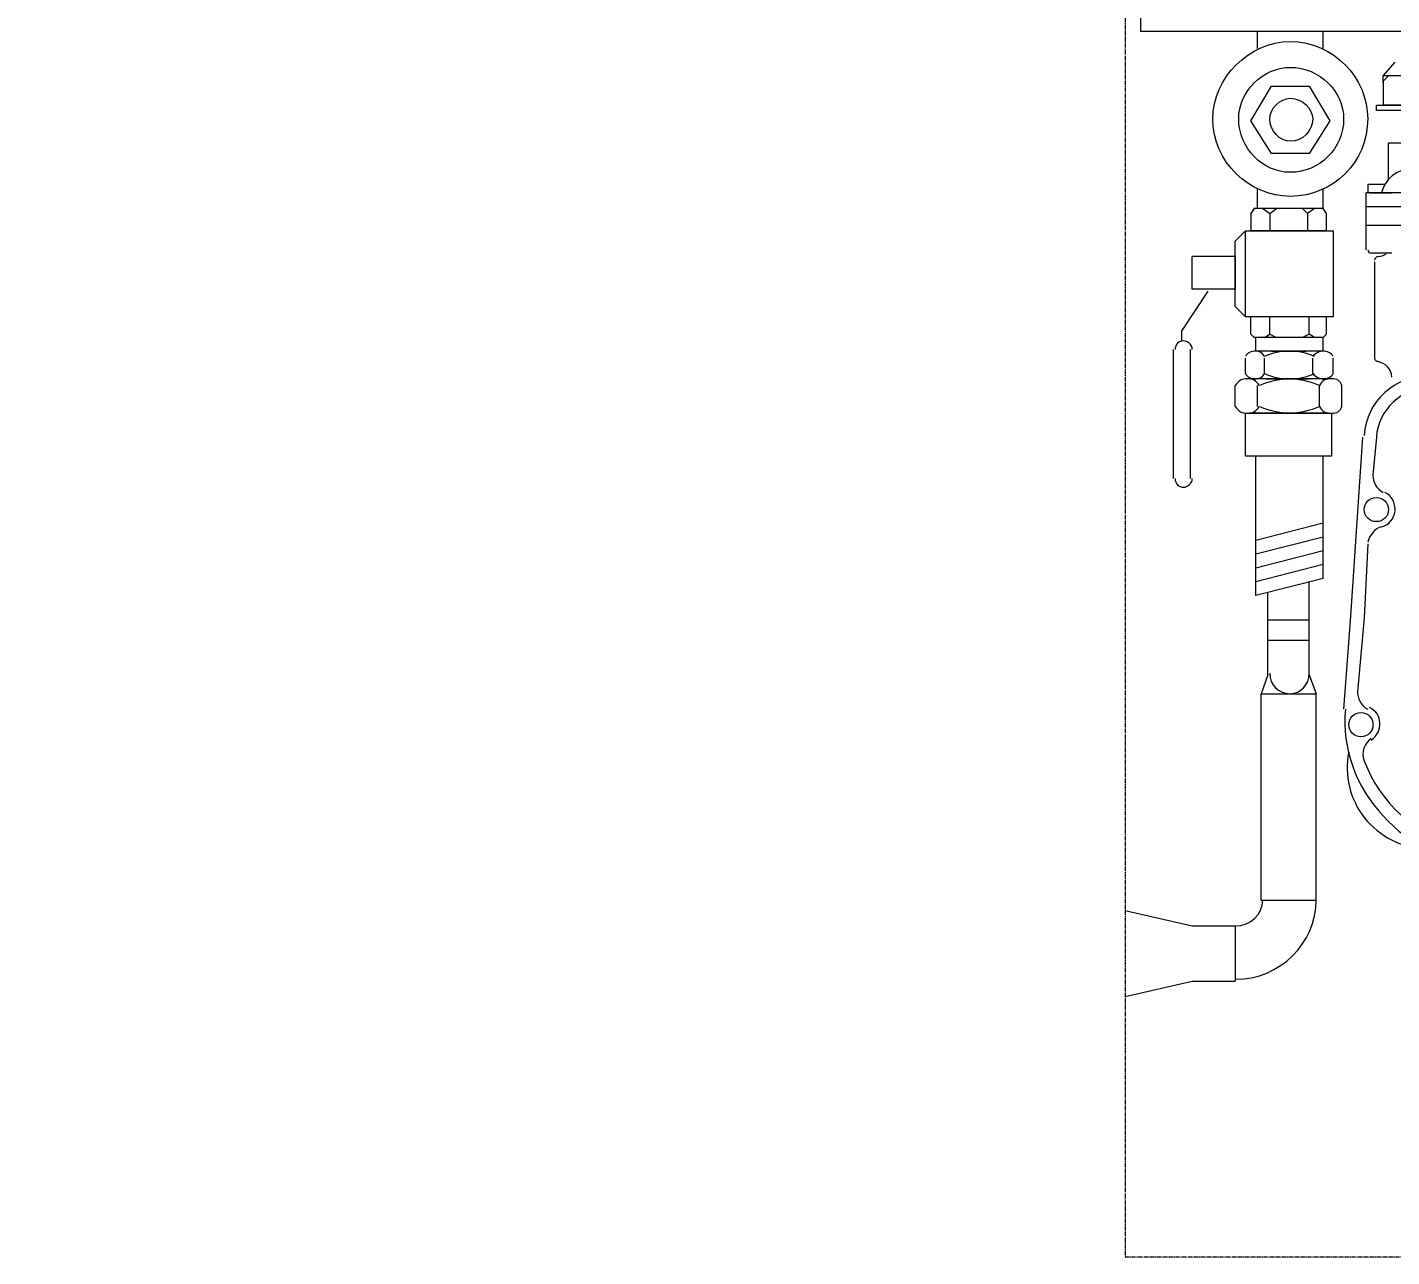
# Model space of a CAD drawing. Header units: millimetres. Extents: x -9013 to 516, y -36629 to 6082.
# Drawn here: x -4847.4 to -4537.3, y -26424.7 to -26145.3 of the extents above; entities that cross this region are included whole.
import ezdxf

# ---------------------------------------------------------------- set-up
doc = ezdxf.new("R2010")
doc.units = ezdxf.units.MM
doc.header["$LTSCALE"] = 0.05
doc.linetypes.add('CENTER', pattern=[50.8, 31.75, -6.35, 6.35, -6.35])
doc.linetypes.add('CENTER2', pattern=[28.575, 19.05, -3.175, 3.175, -3.175])
doc.layers.get('0').update_dxf_attribs({"lineweight": 18})
doc.layers.get('Defpoints').update_dxf_attribs({"color": 140, "lineweight": 18})
doc.layers.add('1', color=7, linetype='Continuous')
doc.layers.add('G-Anno-Std-Cntr', color=1, linetype='CENTER2', lineweight=18)
doc.styles.add('trebuchet_MS', font='trebuc.ttf')
doc.dimstyles.new('MGP', dxfattribs={"dimtxt": 2.5, "dimasz": 2.5, "dimexe": 1.25, "dimexo": 0.625, "dimtad": 1, "dimdec": 0, "dimtxsty": 'trebuchet_MS', "dimcen": 2.5, "dimclrt": 7, "dimadec": 0, "dimazin": 0, "dimtfac": 1, "dimtdec": 0, "dimtmove": 0, "dimatfit": 3, "dimfxl": 1.148294, "dimfxlon": 1, "dimarcsym": 2})

# ---------------------------------------------------------------- blocks, each defined once
blk = doc.blocks.new('gas meter 1')
at = {"layer": '1', "color": 0, "lineweight": 5}
for points in [[(-6476.68, 3032.88), (-6476.68, 3025.45), (-6310.5, 3025.45)], [(-6450.09, 3021.54), (-6450.09, 3025.45)], [(-6435.23, 3021.54), (-6435.23, 3025.45)], [(-6399.26, 3015.29), (-6420.37, 3015.29), (-6421.55, 3015.29), (-6418.81, 3018.42)], [(-6421.55, 3013.72), (-6421.55, 3015.29)], [(-6420.37, 3015.29), (-6421.55, 3014.11)], [(-6446.96, 2997.69), (-6451.66, 3005.12), (-6446.96, 3012.94), (-6438.36, 3012.94), (-6433.67, 3005.12), (-6438.36, 2997.69), (-6446.96, 2997.69)], [(-6421.55, 3014.11), (-6421.55, 3008.64)], [(-6423.11, 3008.64), (-6396.91, 3008.64)], [(-6423.11, 3007.47), (-6423.11, 3008.64)], [(-6398.09, 3008.64), (-6421.55, 3008.64)], [(-6396.91, 3007.47), (-6423.11, 3007.47)], [(-6420.37, 2991.83), (-6420.37, 3000.04)], [(-6399.65, 3000.04), (-6420.37, 3000.04)], [(-6450.09, 2985.18), (-6450.09, 2989.48)], [(-6435.23, 2985.18), (-6435.23, 2989.48)], [(-6421.94, 2990.65), (-6425.07, 2990.65)], [(-6425.07, 2990.65), (-6425.07, 2988.7)], [(-6421.16, 2990.65), (-6421.94, 2990.65)], [(-6319.49, 2988.7), (-6425.46, 2988.7)], [(-6425.46, 2975.8), (-6425.46, 2988.7)], [(-6424.68, 2988.7), (-6419.59, 2988.7)], [(-6450.87, 2985.18), (-6451.66, 2984.01)], [(-6451.66, 2984.01), (-6451.66, 2980.1)], [(-6435.23, 2985.18), (-6450.87, 2985.18)], [(-6448.92, 2985.18), (-6447.35, 2984.01), (-6445.79, 2985.18)], [(-6447.35, 2984.01), (-6447.35, 2980.1)], [(-6437.19, 2985.18), (-6438.75, 2984.01), (-6439.92, 2985.18)], [(-6438.75, 2984.01), (-6438.75, 2980.1)], [(-6434.45, 2980.1), (-6434.45, 2984.01), (-6435.23, 2985.18)], [(-6319.49, 2985.57), (-6425.46, 2985.57)], [(-6452.83, 2980.1), (-6455.17, 2977.75)], [(-6452.83, 2960.55), (-6452.83, 2980.1)], [(-6452.83, 2980.1), (-6432.89, 2980.1)], [(-6434.45, 2980.1), (-6451.66, 2980.1)], [(-6432.89, 2980.1), (-6432.89, 2960.55)], [(-6407.47, 2981.27), (-6425.46, 2981.27)], [(-6455.17, 2962.89), (-6455.17, 2977.75)], [(-6464.95, 2966.8), (-6464.95, 2974.23)], [(-6455.17, 2974.23), (-6464.95, 2974.23)], [(-6455.17, 2974.23), (-6455.17, 2966.8)], [(-6419.59, 2975.01), (-6424.28, 2975.01)], [(-6423.5, 2973.06), (-6423.5, 2951.16)], [(-6461.43, 2966.41), (-6467.3, 2957.42)], [(-6455.17, 2966.8), (-6464.95, 2966.8)], [(-6452.83, 2960.55), (-6455.17, 2962.89)], [(-6432.89, 2960.55), (-6452.83, 2960.55)], [(-6450.87, 2955.85), (-6451.66, 2956.64), (-6451.66, 2960.55)], [(-6448.53, 2955.85), (-6447.35, 2956.64), (-6447.35, 2960.55)], [(-6437.19, 2955.85), (-6438.36, 2956.64), (-6438.36, 2960.55)], [(-6434.45, 2956.64), (-6434.45, 2960.55)], [(-6467.3, 2955.07), (-6467.3, 2957.42)], [(-6435.23, 2955.85), (-6450.87, 2955.85)], [(-6450.48, 2952.73), (-6450.48, 2955.85)], [(-6447.35, 2956.64), (-6445.79, 2955.85)], [(-6438.36, 2956.64), (-6439.92, 2955.85)], [(-6434.45, 2956.64), (-6435.23, 2955.85)], [(-6435.23, 2952.73), (-6435.23, 2955.85)], [(-6469.25, 2923.79), (-6469.25, 2953.12)], [(-6465.34, 2923.79), (-6465.34, 2953.12)], [(-6435.23, 2952.73), (-6450.87, 2952.73)], [(-6435.62, 2952.73), (-6450.09, 2952.73)], [(-6446.96, 2952.73), (-6439.14, 2952.73)], [(-6452.83, 2947.64), (-6452.83, 2951.16)], [(-6448.53, 2947.64), (-6448.53, 2951.16)], [(-6437.58, 2947.64), (-6437.58, 2951.16)], [(-6432.89, 2947.64), (-6432.89, 2951.16)], [(-6433.28, 2946.47), (-6452.44, 2946.47)], [(-6434.06, 2946.47), (-6452.05, 2946.47)], [(-6435.62, 2946.47), (-6450.09, 2946.47)], [(-6448.14, 2946.47), (-6438.36, 2946.47)], [(-6455.17, 2940.21), (-6455.17, 2944.91)], [(-6450.09, 2940.21), (-6450.09, 2944.91)], [(-6436.01, 2940.21), (-6436.01, 2944.91)], [(-6430.93, 2940.21), (-6430.93, 2944.91)], [(-6452.83, 2928.87), (-6452.83, 2938.65)], [(-6452.83, 2938.65), (-6433.28, 2938.65)], [(-6434.06, 2938.65), (-6452.05, 2938.65)], [(-6433.28, 2938.65), (-6433.28, 2928.87)], [(-6426.24, 2933.18), (-6428.98, 2892.51), (-6430.54, 2871.4)], [(-6423.11, 2933.18), (-6423.89, 2924.57)], [(-6433.28, 2928.87), (-6452.83, 2928.87)], [(-6450.48, 2897.2), (-6450.48, 2928.87)], [(-6435.23, 2901.11), (-6435.23, 2928.87)], [(-6435.23, 2913.63), (-6450.48, 2909.72)], [(-6435.23, 2910.5), (-6450.48, 2906.59)], [(-6425.07, 2908.93), (-6425.85, 2892.12), (-6427.41, 2875.31)], [(-6435.23, 2907.37), (-6450.48, 2903.46)], [(-6435.23, 2904.24), (-6450.48, 2900.33)], [(-6435.23, 2901.11), (-6450.48, 2897.2)], [(-6438.36, 2879.22), (-6438.36, 2900.33)], [(-6447.75, 2879.22), (-6447.75, 2897.98)], [(-6447.75, 2891.73), (-6438.36, 2891.73)], [(-6447.75, 2887.04), (-6438.36, 2887.04)], [(-6449.31, 2827.99), (-6436.8, 2827.99)], [(-6455.17, 2822.13), (-6455.17, 2809.62)]]:
    blk.add_lwpolyline(points, dxfattribs=at)
at = {"layer": '1', "color": 42, "lineweight": 9}
for points in [[(-6447.75, 2879.22), (-6449.31, 2874.92)], [(-6438.36, 2879.22), (-6436.8, 2874.92)], [(-6449.31, 2827.99), (-6449.31, 2874.92), (-6436.8, 2874.92)], [(-6436.8, 2827.99), (-6436.8, 2874.92)], [(-6480.2, 2825.65), (-6464.95, 2822.13)], [(-6464.95, 2822.13), (-6455.17, 2822.13)], [(-6480.2, 2806.1), (-6464.95, 2809.62)], [(-6464.95, 2809.62), (-6455.17, 2809.62)]]:
    blk.add_lwpolyline(points, dxfattribs=at)
at = {"layer": '1', "color": 0, "lineweight": 5}
for points, knots in [([(-6442.66, 3023.11), (-6452.05, 3023.11), (-6460.26, 3014.9), (-6460.26, 3005.51), (-6460.26, 2995.74), (-6452.05, 2987.92), (-6442.66, 2987.92), (-6432.89, 2987.92), (-6425.07, 2995.74), (-6425.07, 3005.51), (-6425.07, 3014.9), (-6432.89, 3023.11), (-6442.66, 3023.11)], [0, 0, 0, 0, 1, 1, 1, 2, 2, 2, 3, 3, 3, 4, 4, 4, 4]), ([(-6442.66, 3017.24), (-6448.92, 3017.24), (-6454.39, 3011.77), (-6454.39, 3005.51), (-6454.39, 2998.87), (-6448.92, 2993.39), (-6442.66, 2993.39), (-6436.01, 2993.39), (-6430.54, 2998.87), (-6430.54, 3005.51), (-6430.54, 3011.77), (-6436.01, 3017.24), (-6442.66, 3017.24)], [0, 0, 0, 0, 1, 1, 1, 2, 2, 2, 3, 3, 3, 4, 4, 4, 4]), ([(-6442.66, 3010.2), (-6445.01, 3010.2), (-6447.35, 3007.86), (-6447.35, 3005.51), (-6447.35, 3002.78), (-6445.01, 3000.43), (-6442.66, 3000.43), (-6439.92, 3000.43), (-6437.58, 3002.78), (-6437.58, 3005.51), (-6437.58, 3007.86), (-6439.92, 3010.2), (-6442.66, 3010.2)], [0, 0, 0, 0, 1, 1, 1, 2, 2, 2, 3, 3, 3, 4, 4, 4, 4]), ([(-6464.95, 2953.12), (-6464.95, 2954.29), (-6466.12, 2955.07), (-6466.9, 2955.07), (-6468.08, 2955.07), (-6468.86, 2954.29), (-6468.86, 2953.12)], [0, 0, 0, 0, 1, 1, 1, 2, 2, 2, 2]), ([(-6448.53, 2951.55), (-6448.92, 2952.34), (-6449.7, 2952.73), (-6450.48, 2952.73), (-6451.66, 2952.73), (-6452.44, 2952.34), (-6452.83, 2951.55)], [0, 0, 0, 0, 1, 1, 1, 2, 2, 2, 2]), ([(-6432.89, 2951.55), (-6433.28, 2952.34), (-6434.45, 2952.73), (-6435.23, 2952.73), (-6436.01, 2952.73), (-6436.8, 2952.34), (-6437.58, 2951.55)], [0, 0, 0, 0, 1, 1, 1, 2, 2, 2, 2]), ([(-6449.7, 2944.91), (-6450.48, 2946.08), (-6451.26, 2946.47), (-6452.44, 2946.47), (-6453.61, 2946.47), (-6454.39, 2946.08), (-6455.17, 2944.91)], [0, 0, 0, 0, 1, 1, 1, 2, 2, 2, 2]), ([(-6452.83, 2947.64), (-6452.44, 2946.86), (-6451.66, 2946.47), (-6450.48, 2946.47), (-6449.7, 2946.47), (-6448.92, 2946.86), (-6448.53, 2947.64)], [0, 0, 0, 0, 1, 1, 1, 2, 2, 2, 2]), ([(-6437.58, 2947.64), (-6436.8, 2946.86), (-6436.01, 2946.47), (-6435.23, 2946.47), (-6434.45, 2946.47), (-6433.28, 2946.86), (-6432.89, 2947.64)], [0, 0, 0, 0, 1, 1, 1, 2, 2, 2, 2]), ([(-6430.93, 2944.91), (-6431.32, 2946.08), (-6432.1, 2946.47), (-6433.28, 2946.47), (-6434.45, 2946.47), (-6435.62, 2946.08), (-6436.01, 2944.91)], [0, 0, 0, 0, 1, 1, 1, 2, 2, 2, 2]), ([(-6455.17, 2940.21), (-6454.39, 2939.04), (-6453.61, 2938.65), (-6452.44, 2938.65), (-6451.26, 2938.65), (-6450.48, 2939.04), (-6449.7, 2940.21)], [0, 0, 0, 0, 1, 1, 1, 2, 2, 2, 2]), ([(-6436.01, 2940.21), (-6435.62, 2939.04), (-6434.45, 2938.65), (-6433.28, 2938.65), (-6432.1, 2938.65), (-6431.32, 2939.04), (-6430.93, 2940.21)], [0, 0, 0, 0, 1, 1, 1, 2, 2, 2, 2]), ([(-6468.86, 2923.79), (-6468.86, 2922.62), (-6468.08, 2921.84), (-6466.9, 2921.84), (-6466.12, 2921.84), (-6464.95, 2922.62), (-6464.95, 2923.79)], [0, 0, 0, 0, 1, 1, 1, 2, 2, 2, 2]), ([(-6423.11, 2919.49), (-6424.68, 2919.49), (-6425.85, 2918.32), (-6425.85, 2916.75), (-6425.85, 2915.19), (-6424.68, 2914.02), (-6423.11, 2914.02), (-6421.55, 2914.02), (-6420.37, 2915.19), (-6420.37, 2916.75), (-6420.37, 2918.32), (-6421.55, 2919.49), (-6423.11, 2919.49)], [0, 0, 0, 0, 1, 1, 1, 2, 2, 2, 3, 3, 3, 4, 4, 4, 4]), ([(-6421.94, 2912.84), (-6419.98, 2913.23), (-6419.2, 2914.8), (-6418.81, 2916.36), (-6418.81, 2918.32), (-6419.59, 2919.88), (-6421.16, 2920.66)], [0, 0, 0, 0, 1, 1, 1, 2, 2, 2, 2]), ([(-6447.35, 2879.61), (-6447.35, 2876.87), (-6445.4, 2874.92), (-6442.66, 2874.92), (-6440.32, 2874.92), (-6438.36, 2876.87), (-6438.36, 2879.61)], [0, 0, 0, 0, 1, 1, 1, 2, 2, 2, 2]), ([(-6424.28, 2864.36), (-6422.72, 2865.53), (-6422.33, 2866.7), (-6422.33, 2868.27), (-6422.33, 2869.83), (-6423.11, 2871.01), (-6424.68, 2871.79)], [0, 0, 0, 0, 1, 1, 1, 2, 2, 2, 2]), ([(-6430.15, 2871.4), (-6430.93, 2862.4), (-6427.8, 2853.8), (-6421.55, 2847.15), (-6415.68, 2840.51), (-6407.08, 2836.6), (-6398.09, 2836.21)], [0, 0, 0, 0, 1, 1, 1, 2, 2, 2, 2]), ([(-6426.63, 2870.61), (-6428.19, 2870.61), (-6429.37, 2869.44), (-6429.37, 2867.88), (-6429.37, 2866.31), (-6428.19, 2865.14), (-6426.63, 2865.14), (-6425.07, 2865.14), (-6423.89, 2866.31), (-6423.89, 2867.88), (-6423.89, 2869.44), (-6425.07, 2870.61), (-6426.63, 2870.61)], [0, 0, 0, 0, 1, 1, 1, 2, 2, 2, 3, 3, 3, 4, 4, 4, 4]), ([(-6429.37, 2861.62), (-6430.54, 2856.54), (-6428.98, 2850.67), (-6425.85, 2846.76), (-6422.33, 2842.46), (-6417.25, 2839.72), (-6411.77, 2839.72)], [0, 0, 0, 0, 1, 1, 1, 2, 2, 2, 2])]:
    blk.add_open_spline(points, degree=3, knots=knots, dxfattribs=at)
for points in [[(-6415.29, 2994.17), (-6418.42, 2994.17), (-6421.16, 2991.83), (-6421.94, 2988.7)], [(-6425.07, 2975.8), (-6425.07, 2975.4), (-6424.68, 2975.01), (-6424.28, 2975.01)], [(-6422.72, 2974.23), (-6423.11, 2974.23), (-6423.5, 2973.84), (-6423.5, 2973.45)], [(-6422.72, 2974.23), (-6421.94, 2974.23), (-6421.16, 2974.62), (-6420.77, 2975.01)], [(-6437.19, 2951.55), (-6440.71, 2953.12), (-6445.01, 2953.12), (-6448.53, 2951.55)], [(-6423.5, 2951.16), (-6423.5, 2950.77), (-6423.11, 2950.38), (-6422.72, 2950.38)], [(-6419.59, 2946.86), (-6419.59, 2948.82), (-6421.16, 2949.99), (-6422.72, 2950.38)], [(-6436.01, 2944.91), (-6440.32, 2946.86), (-6445.4, 2946.86), (-6449.7, 2944.91)], [(-6448.53, 2947.64), (-6445.01, 2946.08), (-6440.71, 2946.08), (-6437.19, 2947.64)], [(-6410.99, 2947.25), (-6418.81, 2947.25), (-6425.46, 2941.39), (-6425.85, 2933.57)], [(-6410.99, 2944.51), (-6417.25, 2944.51), (-6422.72, 2939.43), (-6423.11, 2933.18)], [(-6449.7, 2940.21), (-6445.4, 2938.26), (-6440.32, 2938.26), (-6436.01, 2940.21)], [(-6423.89, 2924.57), (-6423.89, 2923.01), (-6423.11, 2921.45), (-6421.55, 2920.66)], [(-6421.94, 2912.84), (-6423.5, 2912.45), (-6424.68, 2910.89), (-6425.07, 2909.32)], [(-6427.41, 2875.7), (-6427.41, 2873.74), (-6426.63, 2872.18), (-6425.07, 2871.4)], [(-6424.28, 2864.75), (-6425.85, 2863.58), (-6426.63, 2861.62), (-6425.85, 2859.67)], [(-6425.85, 2859.67), (-6422.33, 2850.28), (-6414.51, 2842.85), (-6404.73, 2840.51)]]:
    blk.add_open_spline(points, degree=3, dxfattribs=at)
at = {"layer": '1', "color": 42, "lineweight": 9}
for points in [[(-6455.17, 2822.13), (-6451.66, 2822.13), (-6448.92, 2824.87), (-6448.92, 2827.99)], [(-6455.17, 2810.01), (-6445.01, 2810.01), (-6436.8, 2818.22), (-6436.8, 2827.99)]]:
    blk.add_open_spline(points, degree=3, dxfattribs=at)
at = {"layer": 'G-Anno-Std-Cntr'}
blk.add_lwpolyline([(-6480.2, 2746.98), (-6230.2, 2746.98), (-6230.2, 3196.98), (-6480.2, 3196.98)], close=True, dxfattribs=at)
blk = doc.blocks.new('*D622')
at = {"color": 0, "lineweight": -2, "transparency": 16777216}
for p, q in [((-5133.89, -25974.67), (-5261.72, -25974.67)), ((-5248.72, -26399.67), (-5248.72, -25999.67)), ((-5133.89, -26424.67), (-5261.72, -26424.67))]:
    blk.add_line(p, q, dxfattribs=at)
at = {"color": 0, "transparency": 16777216}
for points in [[(-5252.89, -25999.67), (-5244.56, -25999.67), (-5248.72, -25974.67)], [(-5252.89, -26399.67), (-5244.56, -26399.67), (-5248.72, -26424.67)]]:
    blk.add_solid(points, dxfattribs=at)
at = {"layer": 'Defpoints', "color": 0, "transparency": 16777216}
for p in [(-5248.72, -25974.67), (-4718.78, -25974.67), (-4718.78, -26424.67)]:
    blk.add_point(p, dxfattribs=at)
at = {"color": 7, "transparency": 16777216, "insert": (-5267.44, -26199.67), "char_height": 25, "attachment_point": 5, "rotation": 90, "style": 'trebuchet_MS'}
blk.add_mtext('450', dxfattribs=at)
blk = doc.blocks.new('*D878')
at = {"color": 0, "lineweight": -2, "transparency": 16777216}
for p, q in [((-5133.89, -26424.67), (-5261.72, -26424.67)), ((-5248.72, -26449.67), (-5248.72, -26499.67)), ((-5133.89, -26524.67), (-5261.72, -26524.67))]:
    blk.add_line(p, q, dxfattribs=at)
at = {"color": 0, "transparency": 16777216}
for points in [[(-5252.89, -26449.67), (-5244.56, -26449.67), (-5248.72, -26424.67)], [(-5252.89, -26499.67), (-5244.56, -26499.67), (-5248.72, -26524.67)]]:
    blk.add_solid(points, dxfattribs=at)
at = {"layer": 'Defpoints', "color": 0, "transparency": 16777216}
for p in [(-4597.85, -26424.67), (-5248.72, -26524.67), (-4597.85, -26524.67)]:
    blk.add_point(p, dxfattribs=at)
at = {"color": 7, "transparency": 16777216, "insert": (-5267.44, -26474.67), "char_height": 25, "attachment_point": 5, "rotation": 90, "style": 'trebuchet_MS'}
blk.add_mtext('100', dxfattribs=at)

msp = doc.modelspace()

# ---------------------------------------------------------------- block references
at = {"layer": 'G-Anno-Std-Cntr', "color": 7, "linetype": 'CENTER'}
msp.add_blockref('gas meter 1', (1882.35, -29171.65), dxfattribs=at)

# ---------------------------------------------------------------- dimensions: what is measured, and where the dimension line sits
for base, p1, p2, picture, middle in [((-5248.72, -25974.67), (-4718.78, -26424.67), (-4718.78, -25974.67), '*D622', (-5267.44, -26199.67)), ((-5248.72, -26524.67), (-4597.85, -26424.67), (-4597.85, -26524.67), '*D878', (-5267.44, -26474.67))]:
    dim = msp.add_linear_dim(base=base, p1=p1, p2=p2, angle=90, dimstyle='MGP', override={"dimscale": 100, "dimtxt": 0.25, "dimasz": 0.25, "dimexe": 0.13, "dimexo": 0.06, "dimgap": 0.06, "dimarcsym": 1})
    dim.commit()
    dim.dimension.update_dxf_attribs({"geometry": picture, "text_midpoint": middle})

doc.saveas('drawing.dxf')
